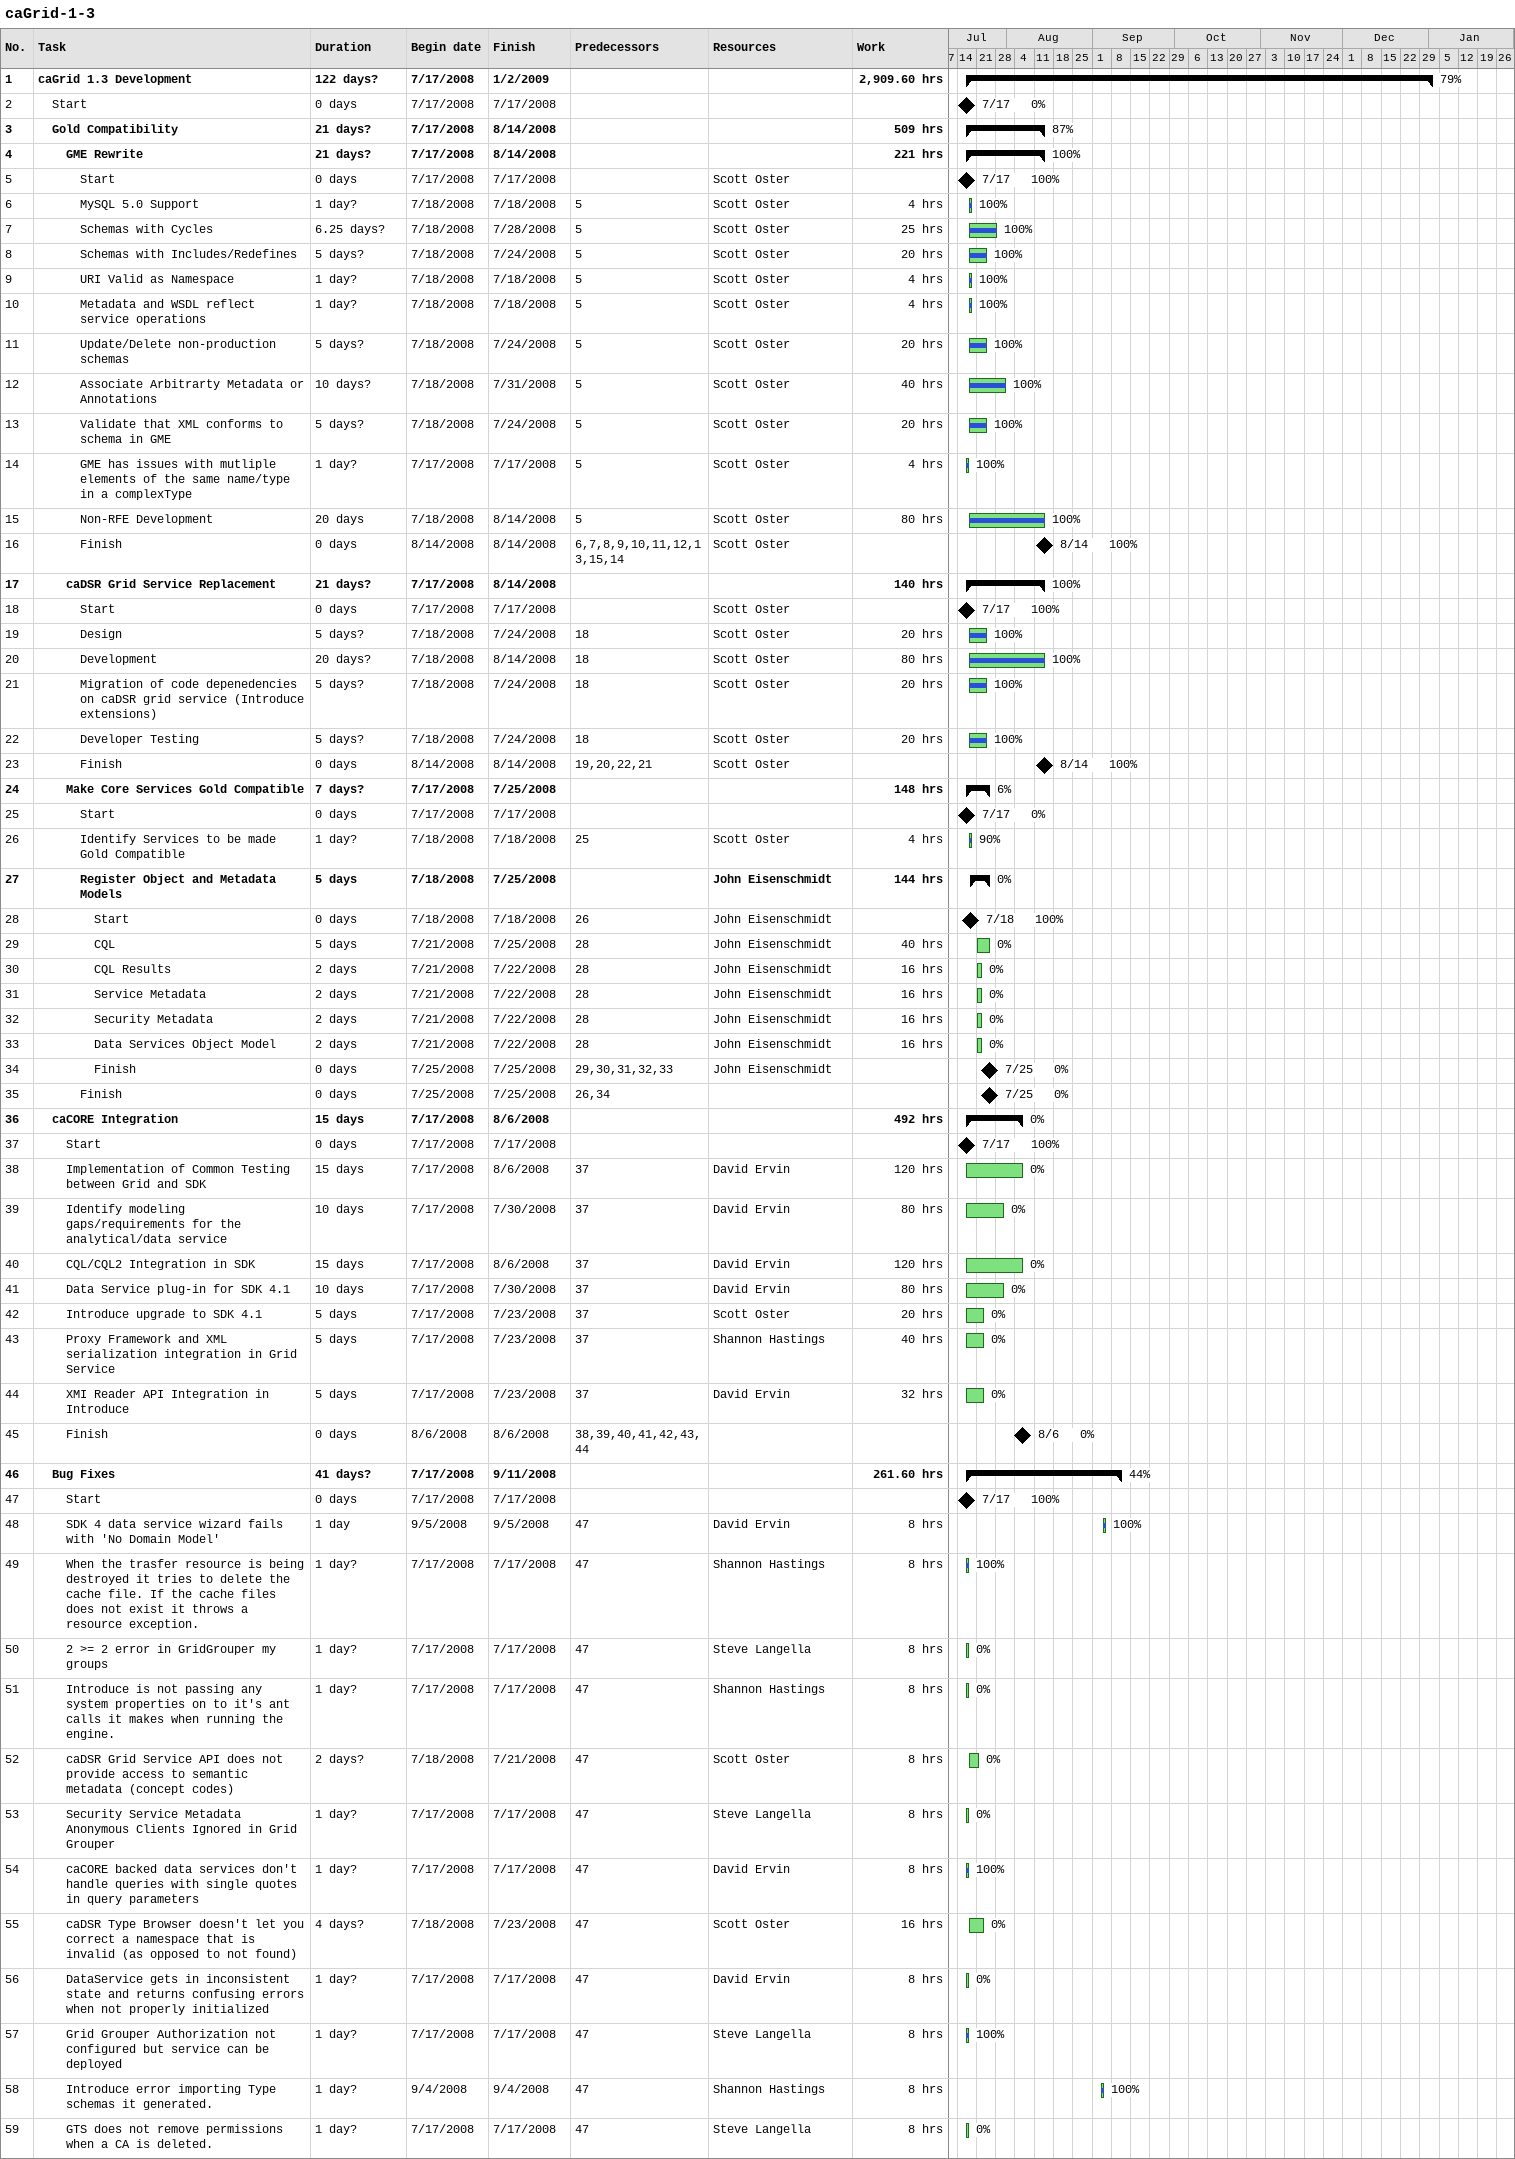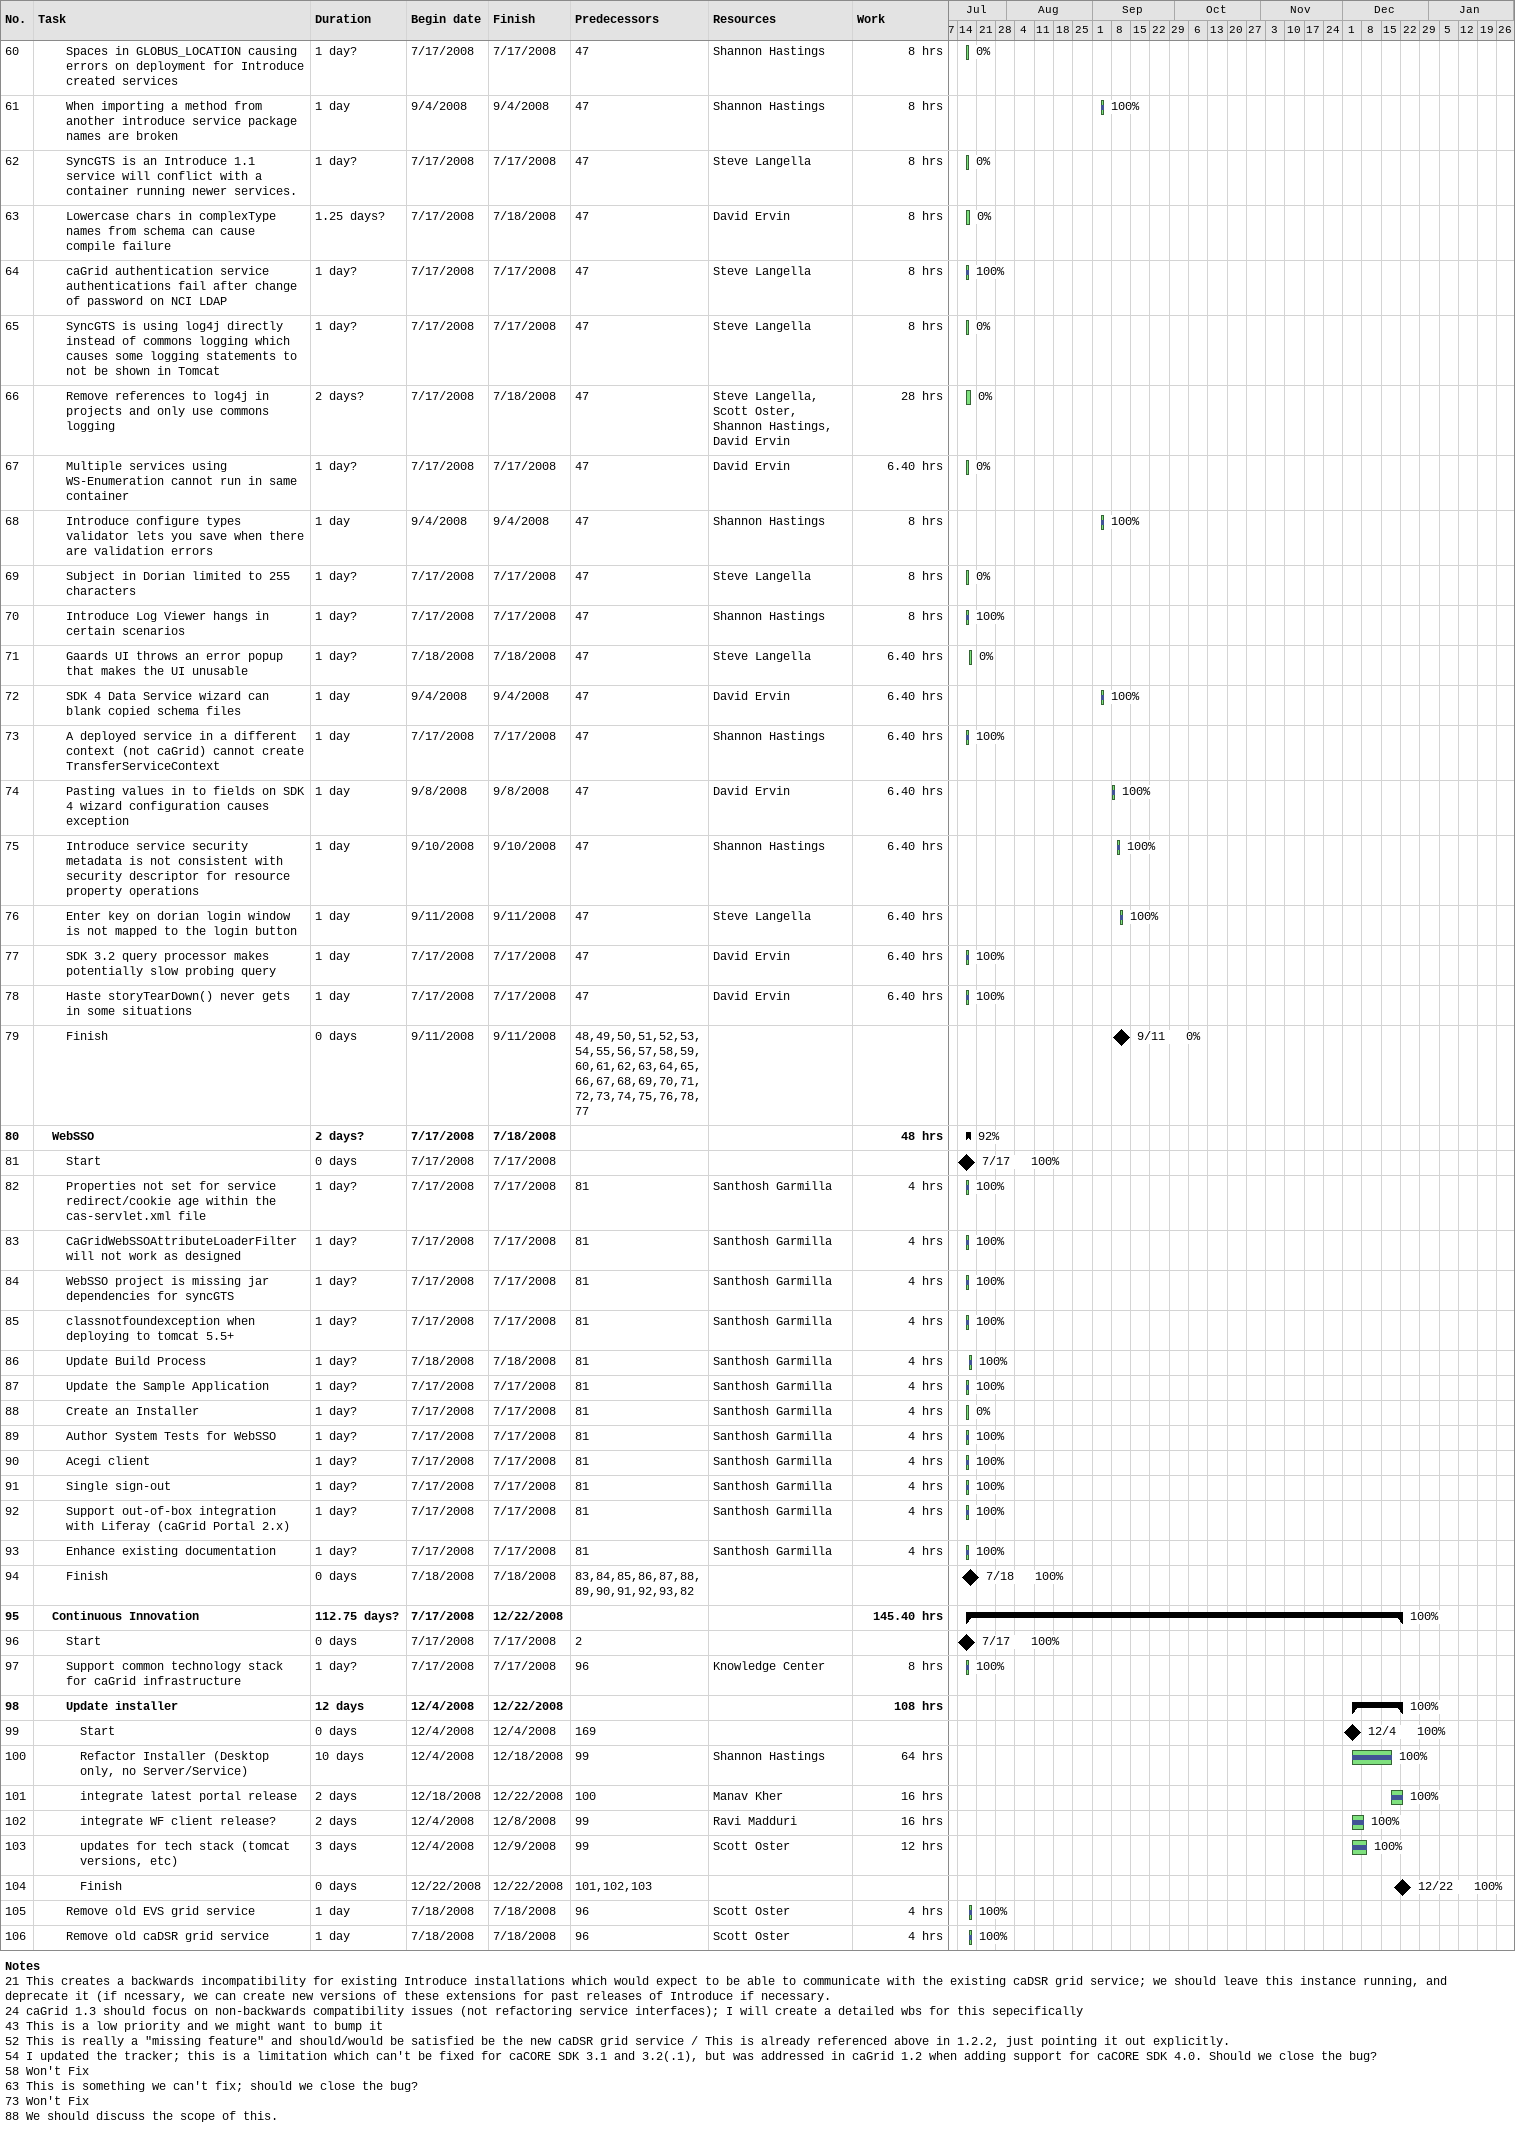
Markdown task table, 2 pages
caGrid-1-3

| ID | Level | Task | Duration | Start | Finish | Predecessors | Resources | % complete | Work (h) |
|---|---|---|---|---|---|---|---|---|---|
| 1 | 1 | **caGrid 1.3 Development** | 122d? | 2008-07-17 | 2009-01-02 |  |  | 79 | 2909.60 |
| 2 | 2 | Start | 0d | 2008-07-17 | 2008-07-17 |  |  | 0 |  |
| 3 | 2 | **Gold Compatibility** | 21d? | 2008-07-17 | 2008-08-14 |  |  | 87 | 509 |
| 4 | 3 | **GME Rewrite** | 21d? | 2008-07-17 | 2008-08-14 |  |  | 100 | 221 |
| 5 | 4 | Start | 0d | 2008-07-17 | 2008-07-17 |  | Scott Oster | 100 |  |
| 6 | 4 | MySQL 5.0 Support | 1d? | 2008-07-18 | 2008-07-18 | 5 | Scott Oster | 100 | 4 |
| 7 | 4 | Schemas with Cycles | 6.25d? | 2008-07-18 | 2008-07-28 | 5 | Scott Oster | 100 | 25 |
| 8 | 4 | Schemas with Includes/Redefines | 5d? | 2008-07-18 | 2008-07-24 | 5 | Scott Oster | 100 | 20 |
| 9 | 4 | URI Valid as Namespace | 1d? | 2008-07-18 | 2008-07-18 | 5 | Scott Oster | 100 | 4 |
| 10 | 4 | Metadata and WSDL reflect service operations | 1d? | 2008-07-18 | 2008-07-18 | 5 | Scott Oster | 100 | 4 |
| 11 | 4 | Update/Delete non-production schemas | 5d? | 2008-07-18 | 2008-07-24 | 5 | Scott Oster | 100 | 20 |
| 12 | 4 | Associate Arbitrarty Metadata or Annotations | 10d? | 2008-07-18 | 2008-07-31 | 5 | Scott Oster | 100 | 40 |
| 13 | 4 | Validate that XML conforms to schema in GME | 5d? | 2008-07-18 | 2008-07-24 | 5 | Scott Oster | 100 | 20 |
| 14 | 4 | GME has issues with mutliple elements of the same name/type in a complexType | 1d? | 2008-07-17 | 2008-07-17 | 5 | Scott Oster | 100 | 4 |
| 15 | 4 | Non-RFE Development | 20d | 2008-07-18 | 2008-08-14 | 5 | Scott Oster | 100 | 80 |
| 16 | 4 | Finish | 0d | 2008-08-14 | 2008-08-14 | 6, 7, 8, 9, 10, 11, 12, 13, 15, 14 | Scott Oster | 100 |  |
| 17 | 3 | **caDSR Grid Service Replacement** | 21d? | 2008-07-17 | 2008-08-14 |  |  | 100 | 140 |
| 18 | 4 | Start | 0d | 2008-07-17 | 2008-07-17 |  | Scott Oster | 100 |  |
| 19 | 4 | Design | 5d? | 2008-07-18 | 2008-07-24 | 18 | Scott Oster | 100 | 20 |
| 20 | 4 | Development | 20d? | 2008-07-18 | 2008-08-14 | 18 | Scott Oster | 100 | 80 |
| 21 | 4 | Migration of code depenedencies on caDSR grid service (Introduce extensions) | 5d? | 2008-07-18 | 2008-07-24 | 18 | Scott Oster | 100 | 20 |
| 22 | 4 | Developer Testing | 5d? | 2008-07-18 | 2008-07-24 | 18 | Scott Oster | 100 | 20 |
| 23 | 4 | Finish | 0d | 2008-08-14 | 2008-08-14 | 19, 20, 22, 21 | Scott Oster | 100 |  |
| 24 | 3 | **Make Core Services Gold Compatible** | 7d? | 2008-07-17 | 2008-07-25 |  |  | 6 | 148 |
| 25 | 4 | Start | 0d | 2008-07-17 | 2008-07-17 |  |  | 0 |  |
| 26 | 4 | Identify Services to be made Gold Compatible | 1d? | 2008-07-18 | 2008-07-18 | 25 | Scott Oster | 90 | 4 |
| 27 | 4 | **Register Object and Metadata Models** | 5d | 2008-07-18 | 2008-07-25 |  | John Eisenschmidt | 0 | 144 |
| 28 | 5 | Start | 0d | 2008-07-18 | 2008-07-18 | 26 | John Eisenschmidt | 100 |  |
| 29 | 5 | CQL | 5d | 2008-07-21 | 2008-07-25 | 28 | John Eisenschmidt | 0 | 40 |
| 30 | 5 | CQL Results | 2d | 2008-07-21 | 2008-07-22 | 28 | John Eisenschmidt | 0 | 16 |
| 31 | 5 | Service Metadata | 2d | 2008-07-21 | 2008-07-22 | 28 | John Eisenschmidt | 0 | 16 |
| 32 | 5 | Security Metadata | 2d | 2008-07-21 | 2008-07-22 | 28 | John Eisenschmidt | 0 | 16 |
| 33 | 5 | Data Services Object Model | 2d | 2008-07-21 | 2008-07-22 | 28 | John Eisenschmidt | 0 | 16 |
| 34 | 5 | Finish | 0d | 2008-07-25 | 2008-07-25 | 29, 30, 31, 32, 33 | John Eisenschmidt | 0 |  |
| 35 | 4 | Finish | 0d | 2008-07-25 | 2008-07-25 | 26, 34 |  | 0 |  |
| 36 | 2 | **caCORE Integration** | 15d | 2008-07-17 | 2008-08-06 |  |  | 0 | 492 |
| 37 | 3 | Start | 0d | 2008-07-17 | 2008-07-17 |  |  | 100 |  |
| 38 | 3 | Implementation of Common Testing between Grid and SDK | 15d | 2008-07-17 | 2008-08-06 | 37 | David Ervin | 0 | 120 |
| 39 | 3 | Identify modeling gaps/requirements for the analytical/data service | 10d | 2008-07-17 | 2008-07-30 | 37 | David Ervin | 0 | 80 |
| 40 | 3 | CQL/CQL2 Integration in SDK | 15d | 2008-07-17 | 2008-08-06 | 37 | David Ervin | 0 | 120 |
| 41 | 3 | Data Service plug-in for SDK 4.1 | 10d | 2008-07-17 | 2008-07-30 | 37 | David Ervin | 0 | 80 |
| 42 | 3 | Introduce upgrade to SDK 4.1 | 5d | 2008-07-17 | 2008-07-23 | 37 | Scott Oster | 0 | 20 |
| 43 | 3 | Proxy Framework and XML serialization integration in Grid Service | 5d | 2008-07-17 | 2008-07-23 | 37 | Shannon Hastings | 0 | 40 |
| 44 | 3 | XMI Reader API Integration in Introduce | 5d | 2008-07-17 | 2008-07-23 | 37 | David Ervin | 0 | 32 |
| 45 | 3 | Finish | 0d | 2008-08-06 | 2008-08-06 | 38, 39, 40, 41, 42, 43, 44 |  | 0 |  |
| 46 | 2 | **Bug Fixes** | 41d? | 2008-07-17 | 2008-09-11 |  |  | 44 | 261.60 |
| 47 | 3 | Start | 0d | 2008-07-17 | 2008-07-17 |  |  | 100 |  |
| 48 | 3 | SDK 4 data service wizard fails with 'No Domain Model' | 1d | 2008-09-05 | 2008-09-05 | 47 | David Ervin | 100 | 8 |
| 49 | 3 | When the trasfer resource is being destroyed it tries to delete the cache file. If the cache files does not exist it throws a resource exception. | 1d? | 2008-07-17 | 2008-07-17 | 47 | Shannon Hastings | 100 | 8 |
| 50 | 3 | 2 >= 2 error in GridGrouper my groups | 1d? | 2008-07-17 | 2008-07-17 | 47 | Steve Langella | 0 | 8 |
| 51 | 3 | Introduce is not passing any system properties on to it's ant calls it makes when running the engine. | 1d? | 2008-07-17 | 2008-07-17 | 47 | Shannon Hastings | 0 | 8 |
| 52 | 3 | caDSR Grid Service API does not provide access to semantic metadata (concept codes) | 2d? | 2008-07-18 | 2008-07-21 | 47 | Scott Oster | 0 | 8 |
| 53 | 3 | Security Service Metadata Anonymous Clients Ignored in Grid Grouper | 1d? | 2008-07-17 | 2008-07-17 | 47 | Steve Langella | 0 | 8 |
| 54 | 3 | caCORE backed data services don't handle queries with single quotes in query parameters | 1d? | 2008-07-17 | 2008-07-17 | 47 | David Ervin | 100 | 8 |
| 55 | 3 | caDSR Type Browser doesn't let you correct a namespace that is invalid (as opposed to not found) | 4d? | 2008-07-18 | 2008-07-23 | 47 | Scott Oster | 0 | 16 |
| 56 | 3 | DataService gets in inconsistent state and returns confusing errors when not properly initialized | 1d? | 2008-07-17 | 2008-07-17 | 47 | David Ervin | 0 | 8 |
| 57 | 3 | Grid Grouper Authorization not configured but service can be deployed | 1d? | 2008-07-17 | 2008-07-17 | 47 | Steve Langella | 100 | 8 |
| 58 | 3 | Introduce error importing Type schemas it generated. | 1d? | 2008-09-04 | 2008-09-04 | 47 | Shannon Hastings | 100 | 8 |
| 59 | 3 | GTS does not remove permissions when a CA is deleted. | 1d? | 2008-07-17 | 2008-07-17 | 47 | Steve Langella | 0 | 8 |
| 60 | 3 | Spaces in GLOBUS_LOCATION causing errors on deployment for Introduce created services | 1d? | 2008-07-17 | 2008-07-17 | 47 | Shannon Hastings | 0 | 8 |
| 61 | 3 | When importing a method from another introduce service package names are broken | 1d | 2008-09-04 | 2008-09-04 | 47 | Shannon Hastings | 100 | 8 |
| 62 | 3 | SyncGTS is an Introduce 1.1 service will conflict with a container running newer services. | 1d? | 2008-07-17 | 2008-07-17 | 47 | Steve Langella | 0 | 8 |
| 63 | 3 | Lowercase chars in complexType names from schema can cause compile failure | 1.25d? | 2008-07-17 | 2008-07-18 | 47 | David Ervin | 0 | 8 |
| 64 | 3 | caGrid authentication service authentications fail after change of password on NCI LDAP | 1d? | 2008-07-17 | 2008-07-17 | 47 | Steve Langella | 100 | 8 |
| 65 | 3 | SyncGTS is using log4j directly instead of commons logging which causes some logging statements to not be shown in Tomcat | 1d? | 2008-07-17 | 2008-07-17 | 47 | Steve Langella | 0 | 8 |
| 66 | 3 | Remove references to log4j in projects and only use commons logging | 2d? | 2008-07-17 | 2008-07-18 | 47 | Steve Langella, Scott Oster, Shannon Hastings, David Ervin | 0 | 28 |
| 67 | 3 | Multiple services using WS-Enumeration cannot run in same container | 1d? | 2008-07-17 | 2008-07-17 | 47 | David Ervin | 0 | 6.40 |
| 68 | 3 | Introduce configure types validator lets you save when there are validation errors | 1d | 2008-09-04 | 2008-09-04 | 47 | Shannon Hastings | 100 | 8 |
| 69 | 3 | Subject in Dorian limited to 255 characters | 1d? | 2008-07-17 | 2008-07-17 | 47 | Steve Langella | 0 | 8 |
| 70 | 3 | Introduce Log Viewer hangs in certain scenarios | 1d? | 2008-07-17 | 2008-07-17 | 47 | Shannon Hastings | 100 | 8 |
| 71 | 3 | Gaards UI throws an error popup that makes the UI unusable | 1d? | 2008-07-18 | 2008-07-18 | 47 | Steve Langella | 0 | 6.40 |
| 72 | 3 | SDK 4 Data Service wizard can blank copied schema files | 1d | 2008-09-04 | 2008-09-04 | 47 | David Ervin | 100 | 6.40 |
| 73 | 3 | A deployed service in a different context (not caGrid) cannot create TransferServiceContext | 1d | 2008-07-17 | 2008-07-17 | 47 | Shannon Hastings | 100 | 6.40 |
| 74 | 3 | Pasting values in to fields on SDK 4 wizard configuration causes exception | 1d | 2008-09-08 | 2008-09-08 | 47 | David Ervin | 100 | 6.40 |
| 75 | 3 | Introduce service security metadata is not consistent with security descriptor for resource property operations | 1d | 2008-09-10 | 2008-09-10 | 47 | Shannon Hastings | 100 | 6.40 |
| 76 | 3 | Enter key on dorian login window is not mapped to the login button | 1d | 2008-09-11 | 2008-09-11 | 47 | Steve Langella | 100 | 6.40 |
| 77 | 3 | SDK 3.2 query processor makes potentially slow probing query | 1d | 2008-07-17 | 2008-07-17 | 47 | David Ervin | 100 | 6.40 |
| 78 | 3 | Haste storyTearDown() never gets in some situations | 1d | 2008-07-17 | 2008-07-17 | 47 | David Ervin | 100 | 6.40 |
| 79 | 3 | Finish | 0d | 2008-09-11 | 2008-09-11 | 48, 49, 50, 51, 52, 53, 54, 55, 56, 57, 58, 59, 60, 61, 62, 63, 64, 65, 66, 67, 68, 69, 70, 71, 72, 73, 74, 75, 76, 78, 77 |  | 0 |  |
| 80 | 2 | **WebSSO** | 2d? | 2008-07-17 | 2008-07-18 |  |  | 92 | 48 |
| 81 | 3 | Start | 0d | 2008-07-17 | 2008-07-17 |  |  | 100 |  |
| 82 | 3 | Properties not set for service redirect/cookie age within the cas-servlet.xml file | 1d? | 2008-07-17 | 2008-07-17 | 81 | Santhosh Garmilla | 100 | 4 |
| 83 | 3 | CaGridWebSSOAttributeLoaderFilter will not work as designed | 1d? | 2008-07-17 | 2008-07-17 | 81 | Santhosh Garmilla | 100 | 4 |
| 84 | 3 | WebSSO project is missing jar dependencies for syncGTS | 1d? | 2008-07-17 | 2008-07-17 | 81 | Santhosh Garmilla | 100 | 4 |
| 85 | 3 | classnotfoundexception when deploying to tomcat 5.5+ | 1d? | 2008-07-17 | 2008-07-17 | 81 | Santhosh Garmilla | 100 | 4 |
| 86 | 3 | Update Build Process | 1d? | 2008-07-18 | 2008-07-18 | 81 | Santhosh Garmilla | 100 | 4 |
| 87 | 3 | Update the Sample Application | 1d? | 2008-07-17 | 2008-07-17 | 81 | Santhosh Garmilla | 100 | 4 |
| 88 | 3 | Create an Installer | 1d? | 2008-07-17 | 2008-07-17 | 81 | Santhosh Garmilla | 0 | 4 |
| 89 | 3 | Author System Tests for WebSSO | 1d? | 2008-07-17 | 2008-07-17 | 81 | Santhosh Garmilla | 100 | 4 |
| 90 | 3 | Acegi client | 1d? | 2008-07-17 | 2008-07-17 | 81 | Santhosh Garmilla | 100 | 4 |
| 91 | 3 | Single sign-out | 1d? | 2008-07-17 | 2008-07-17 | 81 | Santhosh Garmilla | 100 | 4 |
| 92 | 3 | Support out-of-box integration with Liferay (caGrid Portal 2.x) | 1d? | 2008-07-17 | 2008-07-17 | 81 | Santhosh Garmilla | 100 | 4 |
| 93 | 3 | Enhance existing documentation | 1d? | 2008-07-17 | 2008-07-17 | 81 | Santhosh Garmilla | 100 | 4 |
| 94 | 3 | Finish | 0d | 2008-07-18 | 2008-07-18 | 83, 84, 85, 86, 87, 88, 89, 90, 91, 92, 93, 82 |  | 100 |  |
| 95 | 2 | **Continuous Innovation** | 112.75d? | 2008-07-17 | 2008-12-22 |  |  | 100 | 145.40 |
| 96 | 3 | Start | 0d | 2008-07-17 | 2008-07-17 | 2 |  | 100 |  |
| 97 | 3 | Support common technology stack for caGrid infrastructure | 1d? | 2008-07-17 | 2008-07-17 | 96 | Knowledge Center | 100 | 8 |
| 98 | 3 | **Update installer** | 12d | 2008-12-04 | 2008-12-22 |  |  | 100 | 108 |
| 99 | 4 | Start | 0d | 2008-12-04 | 2008-12-04 | 169 |  | 100 |  |
| 100 | 4 | Refactor Installer (Desktop only, no Server/Service) | 10d | 2008-12-04 | 2008-12-18 | 99 | Shannon Hastings | 100 | 64 |
| 101 | 4 | integrate latest portal release | 2d | 2008-12-18 | 2008-12-22 | 100 | Manav Kher | 100 | 16 |
| 102 | 4 | integrate WF client release? | 2d | 2008-12-04 | 2008-12-08 | 99 | Ravi Madduri | 100 | 16 |
| 103 | 4 | updates for tech stack (tomcat versions, etc) | 3d | 2008-12-04 | 2008-12-09 | 99 | Scott Oster | 100 | 12 |
| 104 | 4 | Finish | 0d | 2008-12-22 | 2008-12-22 | 101, 102, 103 |  | 100 |  |
| 105 | 3 | Remove old EVS grid service | 1d | 2008-07-18 | 2008-07-18 | 96 | Scott Oster | 100 | 4 |
| 106 | 3 | Remove old caDSR grid service | 1d | 2008-07-18 | 2008-07-18 | 96 | Scott Oster | 100 | 4 |

Notes
- 21: This creates a backwards incompatibility for existing Introduce installations which would expect to be able to communicate with the existing caDSR grid service; we should leave this instance running, and deprecate it (if ncessary, we can create new versions of these extensions for past releases of Introduce if necessary.
- 24: caGrid 1.3 should focus on non-backwards compatibility issues (not refactoring service interfaces); I will create a detailed wbs for this sepecifically
- 43: This is a low priority and we might want to bump it
- 52: This is really a "missing feature" and should/would be satisfied be the new caDSR grid service / This is already referenced above in 1.2.2, just pointing it out explicitly.
- 54: I updated the tracker; this is a limitation which can't be fixed for caCORE SDK 3.1 and 3.2(.1), but was addressed in caGrid 1.2 when adding support for caCORE SDK 4.0. Should we close the bug?
- 58: Won't Fix
- 63: This is something we can't fix; should we close the bug?
- 73: Won't Fix
- 88: We should discuss the scope of this.
